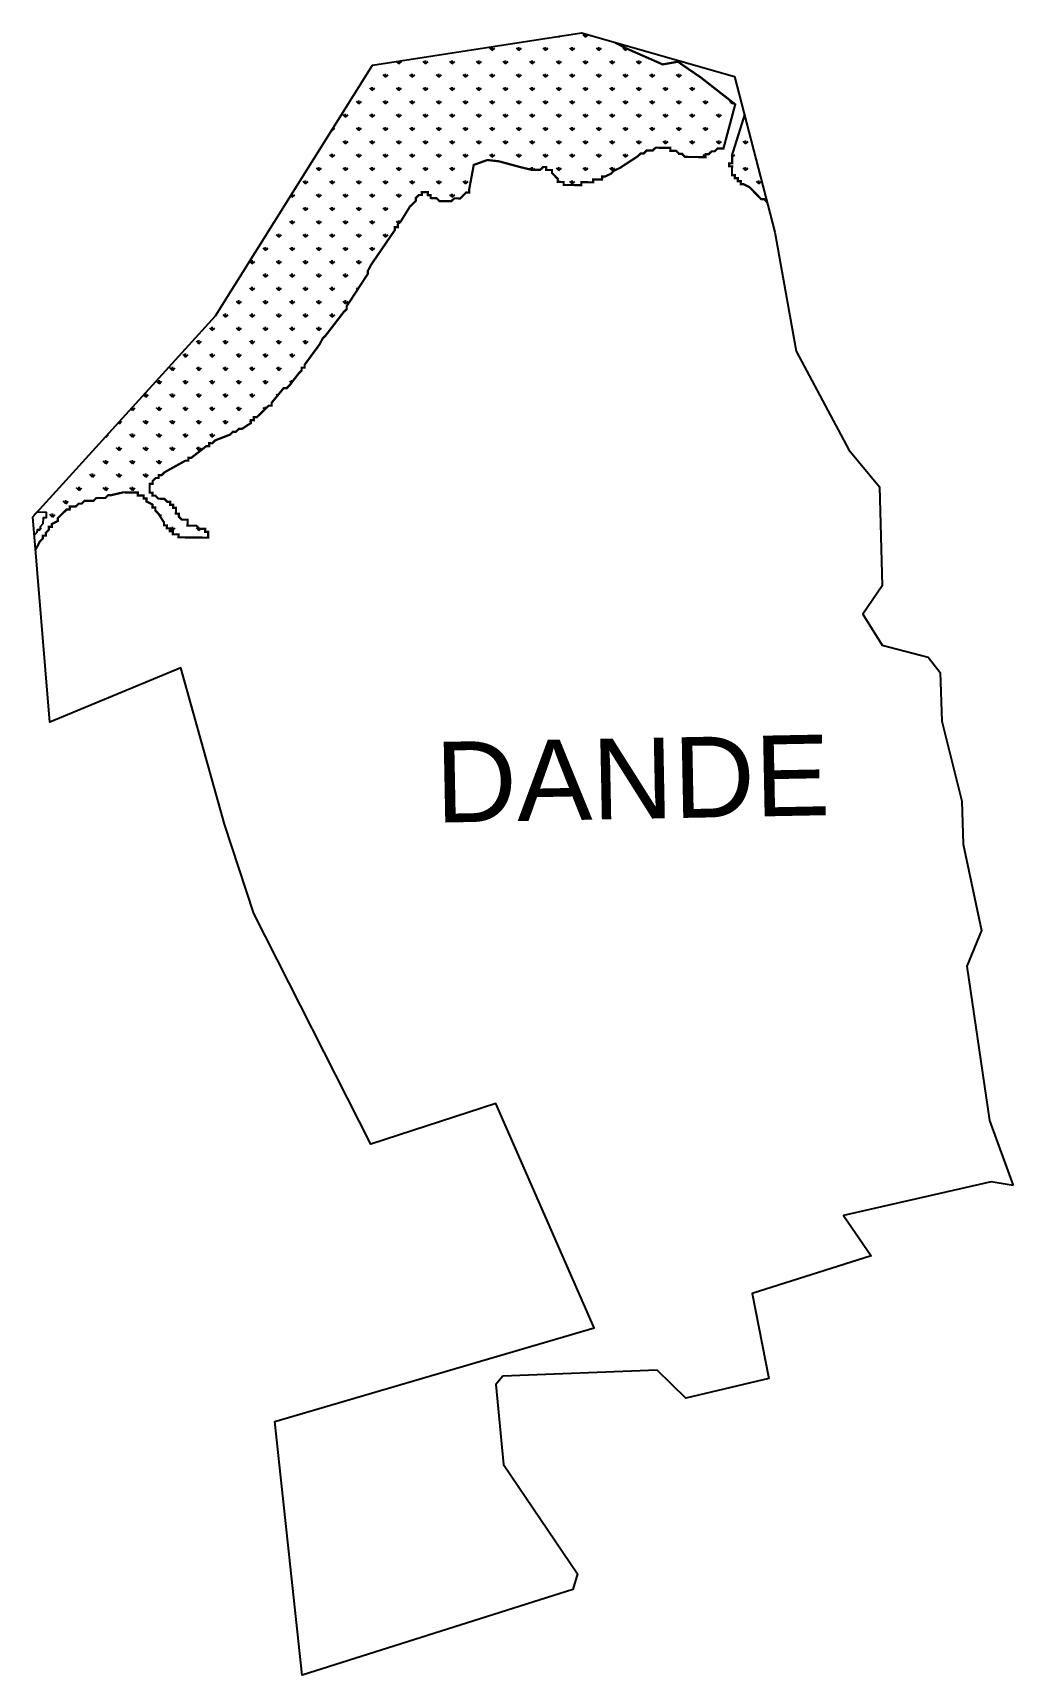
# Model space of a CAD drawing. Header units: metres. Extents: x 261640 to 262961, y 2166399 to 2168612.
import ezdxf

# ---------------------------------------------------------------- set-up
doc = ezdxf.new("R2010")
doc.units = ezdxf.units.M
for name, color, linetype in [('MANGROOVES', 112, 'Continuous'), ('village', 3, 'Continuous'), ('VILLAGE NAME', 250, 'Continuous')]:
    doc.layers.add(name, color=color, linetype=linetype)
doc.styles.get("Standard").update_dxf_attribs({"font": 'simplex.shx'})

msp = doc.modelspace()

# ---------------------------------------------------------------- hatches: boundary and pattern name
at = {"layer": 'MANGROOVES'}
h = msp.add_hatch(dxfattribs=at)
h.set_pattern_fill('GRASS', color=256)
h.set_pattern_definition([(90, (0, 0), (-17.96051224, 17.96051224), [4.7625, -31.15852448]), (45, (0, 0), (-17.96051224213831, 17.96051224213831), [4.7625, -20.6375]), (135, (0, 0), (-17.96051224213831, -17.9605122421383), [4.7625, -20.6375])])
h.paths.add_polyline_path([(261886.4036600073, 2168230.638214987), (261646.2446414779, 2167966.449238387), (261658.2580531538, 2167966.30240202), (261658.1608437896, 2167958.349218845), (261654.1849147975, 2167958.397815466), (261654.0877054334, 2167950.444632053), (261650.0630888641, 2167946.516637802), (261650.0144841671, 2167942.540045977), (261646.0385552049, 2167942.588642597), (261645.9899505377, 2167938.612050772), (261642.4729237637, 2167935.179460577), (261644.0871272077, 2167915.508094964), (261649.8200654387, 2167926.633679152), (261653.844682008, 2167930.561673403), (261653.8932866752, 2167934.538265228), (261657.8692156672, 2167934.489668608), (261657.9178203642, 2167938.466259956), (261661.9423540533, 2167942.394255161), (261661.9909587502, 2167946.370846987), (261665.9669705927, 2167946.322249413), (261666.0155752897, 2167950.298841238), (261674.0160380006, 2167954.178239584), (261674.0646426976, 2167958.154831409), (261678.0892592072, 2167962.082825661), (261682.1137929261, 2167966.010820627), (261686.1384094357, 2167969.93881464), (261690.1143384278, 2167969.890218258), (261690.1629431248, 2167973.866810083), (261698.1148839891, 2167973.769615889), (261702.1394176781, 2167977.697610855), (261706.1154295504, 2167977.649013281), (261710.1399632394, 2167981.577008486), (261722.0678331256, 2167981.43121767), (261726.0924496353, 2167985.359211922), (261738.0203194916, 2167985.213421106), (261742.0448531806, 2167989.141416311), (261746.0208650231, 2167989.092818737), (261761.9732685983, 2167992.875022888), (261781.8530793488, 2167992.632037878), (261781.8044746518, 2167988.655446529), (261789.7564155161, 2167988.558252335), (261789.707810849, 2167984.581660509), (261793.683739841, 2167984.533063889), (261793.635135144, 2167980.556472063), (261801.5384713113, 2167976.482686043), (261801.4898666143, 2167972.506094456), (261805.4658784866, 2167972.457496881), (261805.4172737896, 2167968.480905056), (261809.3445981145, 2167964.45571661), (261817.1507249177, 2167952.428747416), (261817.1021202505, 2167948.452155828), (261821.0780492723, 2167948.403559208), (261821.0294445753, 2167944.426967382), (261825.0054564178, 2167944.378369808), (261824.9568517208, 2167940.401777983), (261828.9327807426, 2167940.353181362), (261828.8841760755, 2167936.376589537), (261836.83611691, 2167936.27939558), (261836.787512213, 2167932.302804232), (261876.5471336544, 2167931.816834211), (261876.6443430185, 2167939.770017385), (261872.668331176, 2167939.81861496), (261872.716935873, 2167943.795206785), (261864.765077889, 2167943.892400026), (261860.8376707435, 2167947.917589426), (261848.9098008573, 2167948.063380241), (261849.0070102215, 2167956.016563654), (261841.0550693572, 2167956.113757849), (261837.1277450025, 2167960.138946295), (261837.1763496995, 2167964.115537643), (261833.200337857, 2167964.164135218), (261833.2975472212, 2167972.117318869), (261829.3216182292, 2167972.165915251), (261829.3702228963, 2167976.142506838), (261825.3942938745, 2167976.191103458), (261825.4428985715, 2167980.167695284), (261821.466886729, 2167980.216292858), (261817.5395624042, 2167984.241481304), (261809.5876215398, 2167984.338675499), (261805.660297215, 2167988.363863945), (261801.6842853427, 2167988.412461519), (261801.7328900397, 2167992.389052868), (261797.7569610775, 2167992.437649488), (261797.9027751386, 2168004.367424726), (261801.8787041008, 2168004.318828106), (261801.927308768, 2168008.295419931), (261805.9519253373, 2168012.223414183), (261809.9278543293, 2168012.174817562), (261809.9764589965, 2168016.151409149), (261813.9523880184, 2168016.102812529), (261817.9770045578, 2168020.030806541), (261846.0031748712, 2168035.596994638), (261849.979103893, 2168035.548398018), (261850.0277096033, 2168039.525072575), (261854.0036386251, 2168039.476475954), (261874.0778680444, 2168055.139857769), (261878.0538798869, 2168055.091260195), (261878.1024845541, 2168059.067851782), (261882.0784135759, 2168059.019255161), (261886.1030301154, 2168062.947249413), (261906.08005023, 2168070.657447815), (261910.104583919, 2168074.585443258), (261914.0805129409, 2168074.536846638), (261918.1051294506, 2168078.464840651), (261922.0810584724, 2168078.41624403), (261934.1061376929, 2168086.223636627), (261934.1547423899, 2168090.200228453), (261938.1307542622, 2168090.151630878), (261938.1793589592, 2168094.128222704), (261942.1552879512, 2168094.079626083), (261954.228971839, 2168105.863610506), (261958.2535883784, 2168109.79160428), (261962.2295174003, 2168109.74300766), (261962.2781220675, 2168113.719599485), (261978.4250272214, 2168133.408169985), (261982.4009562433, 2168133.359573603), (261986.4254899323, 2168137.287568331), (261998.5478613675, 2168153.048143625), (262002.5723950863, 2168156.97613883), (262002.6209997535, 2168160.952730656), (262006.5969287455, 2168160.904134035), (262006.6455334425, 2168164.880725384), (262026.8655769527, 2168192.473882437), (262030.9387981594, 2168200.378468513), (262034.9633318484, 2168204.30646348), (262059.2079919279, 2168235.827615023), (262063.2325256169, 2168239.755610228), (262063.2811302841, 2168243.732201576), (262091.6475334167, 2168287.134531498), (262091.6961381137, 2168291.111123323), (262095.7692764401, 2168299.015709877), (262128.1602143049, 2168346.346117973), (262128.2088190019, 2168350.32270956), (262132.1848308146, 2168350.274111986), (262132.2334355116, 2168354.250703812), (262136.2579692006, 2168358.178699017), (262148.4288624823, 2168377.915866613), (262156.4780127108, 2168385.77185607), (262156.526617378, 2168389.748447418), (262160.5512339473, 2168393.676441669), (262164.5271629393, 2168393.627845049), (262164.5757676065, 2168397.604436874), (262172.527708441, 2168397.50724268), (262172.4791037738, 2168393.530650854), (262176.4550327957, 2168393.482054234), (262176.4064280987, 2168389.505462408), (262184.358368963, 2168389.408268213), (262188.2856933177, 2168385.383080244), (262204.1895750463, 2168385.188692093), (262208.2141086757, 2168389.116686821), (262216.16604954, 2168389.019492626), (262220.1906661093, 2168392.947486877), (262224.2151997983, 2168396.875482082), (262228.1911287904, 2168396.826885462), (262228.2397334874, 2168400.803477287), (262234.5189575851, 2168434.213209629), (262252.8389969468, 2168440.786051512), (262268.2752843499, 2168439.05265522), (262296.9310423434, 2168431.287773609), (262312.0752210319, 2168427.619081736), (262324.0030908883, 2168427.47329092), (262328.0276245773, 2168431.401286125), (262332.0036364496, 2168431.352688551), (262331.9550317526, 2168427.376096725), (262339.9068897963, 2168427.278903723), (262339.8582850993, 2168423.302312136), (262343.7856922746, 2168419.277122736), (262347.7130165994, 2168415.25193429), (262347.6644119322, 2168411.275342941), (262355.6163527668, 2168411.178148746), (262355.5677480698, 2168407.201556921), (262379.4234878123, 2168406.90997529), (262379.4720925093, 2168410.886567116), (262395.3759742081, 2168410.692178726), (262395.4245788753, 2168414.668770075), (262407.3524487615, 2168414.522979259), (262407.4010534585, 2168418.499571085), (262411.3770653009, 2168418.450973511), (262419.3775280118, 2168422.330372334), (262423.4021445513, 2168426.258366346), (262431.4026900828, 2168430.137763977), (262455.4528485537, 2168445.752549171), (262459.4773822427, 2168449.680544376), (262463.4533940852, 2168449.631946802), (262467.4779277742, 2168453.559941769), (262475.4298686385, 2168453.462747574), (262479.4544023275, 2168457.390743017), (262499.3342130482, 2168457.147758007), (262499.285608381, 2168453.171166182), (262507.2375492156, 2168453.073971987), (262511.1649563909, 2168449.048782825), (262515.1408853829, 2168449.000186205), (262519.0682097375, 2168444.974997759), (262546.8999613225, 2168444.634818554), (262546.9485659897, 2168448.611410379), (262550.9245778322, 2168448.562812805), (262554.949111551, 2168452.490807772), (262558.9250405729, 2168452.44221139), (262562.9496570826, 2168456.370205641), (262570.9015150964, 2168456.2730124), (262586.8076962531, 2168515.721988678), (262540.2603469193, 2168552.099989176), (262516.5990259051, 2168568.29793787), (262509.7248293459, 2168573.262837648), (262489.0260103047, 2168569.608372927), (262439.1699798107, 2168591.543501377), (262424.4644358444, 2168599.318473226), (262379.6046852719, 2168612.153689196), (262098.1730178556, 2168568.527226897)])
h.paths.add_polyline_path([(262599.3888603944, 2168501.341115282), (262582.7322584093, 2168448.174037218), (262582.5864443779, 2168436.244262218), (262578.6104325354, 2168436.292859793), (262578.5618278384, 2168432.316267967), (262582.5378396809, 2168432.267670393), (262582.3920256197, 2168420.337895155), (262586.3679546416, 2168420.289298534), (262586.3193499744, 2168416.312706709), (262590.2952789962, 2168416.264110088), (262590.2466742992, 2168412.287518263), (262594.2226861417, 2168412.238920689), (262594.1740814745, 2168408.26232934), (262598.1500104964, 2168408.213732719), (262606.0533466637, 2168404.139946699), (262609.9806709588, 2168400.114758253), (262613.9080781341, 2168396.089569092), (262621.7628096342, 2168388.039191246), (262625.738738656, 2168387.990594625), (262629.6660629511, 2168383.965406418), (262629.7949485597, 2168383.963831089)])

# ---------------------------------------------------------------- linework, layer by layer
at = {"color": 3, "flags": 128}
msp.add_lwpolyline([(262379.6046852719, 2168612.153689196), (262585.979381646, 2168553.106018067)], dxfattribs=at)
at = {"layer": 'MANGROOVES', "const_width": 2.982}
for points in [[(261644.0871272077, 2167915.508094964), (261649.8200654387, 2167926.633679152), (261653.844682008, 2167930.561673403), (261653.8932866752, 2167934.538265228), (261657.8692156672, 2167934.489668608), (261657.9178203642, 2167938.466259956), (261661.9423540533, 2167942.394255161), (261661.9909587502, 2167946.370846987), (261665.9669705927, 2167946.322249413), (261666.0155752897, 2167950.298841238), (261674.0160380006, 2167954.178239584), (261674.0646426976, 2167958.154831409), (261678.0892592072, 2167962.082825661), (261682.1137929261, 2167966.010820627), (261686.1384094357, 2167969.93881464), (261690.1143384278, 2167969.890218258), (261690.1629431248, 2167973.866810083), (261698.1148839891, 2167973.769615889), (261702.1394176781, 2167977.697610855), (261706.1154295504, 2167977.649013281), (261710.1399632394, 2167981.577008486), (261722.0678331256, 2167981.43121767), (261726.0924496353, 2167985.359211922), (261738.0203194916, 2167985.213421106), (261742.0448531806, 2167989.141416311), (261746.0208650231, 2167989.092818737), (261761.9732685983, 2167992.875022888), (261781.8530793488, 2167992.632037878), (261781.8044746518, 2167988.655446529), (261789.7564155161, 2167988.558252335), (261789.707810849, 2167984.581660509), (261793.683739841, 2167984.533063889), (261793.635135144, 2167980.556472063), (261801.5384713113, 2167976.482686043), (261801.4898666143, 2167972.506094456), (261805.4658784866, 2167972.457496881), (261805.4172737896, 2167968.480905056), (261809.3445981145, 2167964.45571661), (261817.1507249177, 2167952.428747416), (261817.1021202505, 2167948.452155828), (261821.0780492723, 2167948.403559208), (261821.0294445753, 2167944.426967382), (261825.0054564178, 2167944.378369808), (261824.9568517208, 2167940.401777983), (261828.9327807426, 2167940.353181362), (261828.8841760755, 2167936.376589537), (261836.83611691, 2167936.27939558), (261836.787512213, 2167932.302804232), (261876.5471336544, 2167931.816834211), (261876.6443430185, 2167939.770017385), (261872.668331176, 2167939.81861496), (261872.716935873, 2167943.795206785), (261864.765077889, 2167943.892400026), (261860.8376707435, 2167947.917589426), (261848.9098008573, 2167948.063380241), (261849.0070102215, 2167956.016563654), (261841.0550693572, 2167956.113757849), (261837.1277450025, 2167960.138946295), (261837.1763496995, 2167964.115537643), (261833.200337857, 2167964.164135218), (261833.2975472212, 2167972.117318869), (261829.3216182292, 2167972.165915251), (261829.3702228963, 2167976.142506838), (261825.3942938745, 2167976.191103458), (261825.4428985715, 2167980.167695284), (261821.466886729, 2167980.216292858), (261817.5395624042, 2167984.241481304), (261809.5876215398, 2167984.338675499), (261805.660297215, 2167988.363863945), (261801.6842853427, 2167988.412461519), (261801.7328900397, 2167992.389052868), (261797.7569610775, 2167992.437649488), (261797.9027751386, 2168004.367424726), (261801.8787041008, 2168004.318828106), (261801.927308768, 2168008.295419931), (261805.9519253373, 2168012.223414183), (261809.9278543293, 2168012.174817562), (261809.9764589965, 2168016.151409149), (261813.9523880184, 2168016.102812529), (261817.9770045578, 2168020.030806541), (261846.0031748712, 2168035.596994638), (261849.979103893, 2168035.548398018), (261850.0277096033, 2168039.525072575), (261854.0036386251, 2168039.476475954), (261874.0778680444, 2168055.139857769), (261878.0538798869, 2168055.091260195), (261878.1024845541, 2168059.067851782), (261882.0784135759, 2168059.019255161), (261886.1030301154, 2168062.947249413), (261906.08005023, 2168070.657447815), (261910.104583919, 2168074.585443258), (261914.0805129409, 2168074.536846638), (261918.1051294506, 2168078.464840651), (261922.0810584724, 2168078.41624403), (261934.1061376929, 2168086.223636627), (261934.1547423899, 2168090.200228453), (261938.1307542622, 2168090.151630878), (261938.1793589592, 2168094.128222704), (261942.1552879512, 2168094.079626083), (261954.228971839, 2168105.863610506), (261958.2535883784, 2168109.79160428), (261962.2295174003, 2168109.74300766), (261962.2781220675, 2168113.719599485), (261978.4250272214, 2168133.408169985), (261982.4009562433, 2168133.359573603), (261986.4254899323, 2168137.287568331), (261998.5478613675, 2168153.048143625), (262002.5723950863, 2168156.97613883), (262002.6209997535, 2168160.952730656), (262006.5969287455, 2168160.904134035), (262006.6455334425, 2168164.880725384), (262026.8655769527, 2168192.473882437), (262030.9387981594, 2168200.378468513), (262034.9633318484, 2168204.30646348), (262059.2079919279, 2168235.827615023), (262063.2325256169, 2168239.755610228), (262063.2811302841, 2168243.732201576), (262091.6475334167, 2168287.134531498), (262091.6961381137, 2168291.111123323), (262095.7692764401, 2168299.015709877), (262128.1602143049, 2168346.346117973), (262128.2088190019, 2168350.32270956), (262132.1848308146, 2168350.274111986), (262132.2334355116, 2168354.250703812), (262136.2579692006, 2168358.178699017), (262148.4288624823, 2168377.915866613), (262156.4780127108, 2168385.77185607), (262156.526617378, 2168389.748447418), (262160.5512339473, 2168393.676441669), (262164.5271629393, 2168393.627845049), (262164.5757676065, 2168397.604436874), (262172.527708441, 2168397.50724268), (262172.4791037738, 2168393.530650854), (262176.4550327957, 2168393.482054234), (262176.4064280987, 2168389.505462408), (262184.358368963, 2168389.408268213), (262188.2856933177, 2168385.383080244), (262204.1895750463, 2168385.188692093), (262208.2141086757, 2168389.116686821), (262216.16604954, 2168389.019492626), (262220.1906661093, 2168392.947486877), (262224.2151997983, 2168396.875482082), (262228.1911287904, 2168396.826885462), (262228.2397334874, 2168400.803477287), (262234.5189575851, 2168434.213209629), (262252.8389969468, 2168440.786051512), (262268.2752843499, 2168439.05265522), (262296.9310423434, 2168431.287773609), (262312.0752210319, 2168427.619081736), (262324.0030908883, 2168427.47329092), (262328.0276245773, 2168431.401286125), (262332.0036364496, 2168431.352688551), (262331.9550317526, 2168427.376096725), (262339.9068897963, 2168427.278903723), (262339.8582850993, 2168423.302312136), (262343.7856922746, 2168419.277122736), (262347.7130165994, 2168415.25193429), (262347.6644119322, 2168411.275342941), (262355.6163527668, 2168411.178148746), (262355.5677480698, 2168407.201556921), (262379.4234878123, 2168406.90997529), (262379.4720925093, 2168410.886567116), (262395.3759742081, 2168410.692178726), (262395.4245788753, 2168414.668770075), (262407.3524487615, 2168414.522979259), (262407.4010534585, 2168418.499571085), (262411.3770653009, 2168418.450973511), (262419.3775280118, 2168422.330372334), (262423.4021445513, 2168426.258366346), (262431.4026900828, 2168430.137763977), (262455.4528485537, 2168445.752549171), (262459.4773822427, 2168449.680544376), (262463.4533940852, 2168449.631946802), (262467.4779277742, 2168453.559941769), (262475.4298686385, 2168453.462747574), (262479.4544023275, 2168457.390743017), (262499.3342130482, 2168457.147758007), (262499.285608381, 2168453.171166182), (262507.2375492156, 2168453.073971987), (262511.1649563909, 2168449.048782825), (262515.1408853829, 2168449.000186205), (262519.0682097375, 2168444.974997759), (262546.8999613225, 2168444.634818554), (262546.9485659897, 2168448.611410379), (262550.9245778322, 2168448.562812805), (262554.949111551, 2168452.490807772), (262558.9250405729, 2168452.44221139), (262562.9496570826, 2168456.370205641), (262570.9015150964, 2168456.2730124), (262586.8076962531, 2168515.721988678), (262540.2603469193, 2168552.099989176), (262516.5990259051, 2168568.29793787), (262509.7248293459, 2168573.262837648), (262489.0260103047, 2168569.608372927), (262439.1699798107, 2168591.543501377), (262424.4644358442, 2168599.318473226)], [(262599.3888603944, 2168501.341115282), (262582.7322584093, 2168448.174037218), (262582.5864443779, 2168436.244262218), (262578.6104325354, 2168436.292859793), (262578.5618278384, 2168432.316267967), (262582.5378396809, 2168432.267670393), (262582.3920256197, 2168420.337895155), (262586.3679546416, 2168420.289298534), (262586.3193499744, 2168416.312706709), (262590.2952789962, 2168416.264110088), (262590.2466742992, 2168412.287518263), (262594.2226861417, 2168412.238920689), (262594.1740814745, 2168408.26232934), (262598.1500104964, 2168408.213732719), (262606.0533466637, 2168404.139946699), (262609.9806709588, 2168400.114758253), (262613.9080781341, 2168396.089569092), (262621.7628096342, 2168388.039191246), (262625.738738656, 2168387.990594625), (262629.6660629511, 2168383.965406418), (262629.7949485597, 2168383.963831089)]]:
    msp.add_lwpolyline(points, dxfattribs=at)
at = {"layer": 'MANGROOVES'}
msp.add_lwpolyline([(261642.3055667877, 2167962.52019906), (261646.3301833272, 2167966.448192835), (261658.2580531538, 2167966.30240202), (261658.1608437896, 2167958.349218845), (261654.1849147975, 2167958.397815466), (261654.0877054334, 2167950.444632053), (261650.0630888641, 2167946.516637802), (261650.0144841671, 2167942.540045977), (261646.0385552049, 2167942.588642597), (261645.9899505377, 2167938.612050772), (261641.9653339982, 2167934.684056997)], dxfattribs=at)
at = {"layer": 'village', "color": 3}
for points in [[(262961.2481982185, 2167058.858235322, 0), (262931.7432144269, 2167063.512616156, 0), (262732.5694234122, 2167018.509666402, 0), (262770.0849360937, 2166963.929169707, 0), (262609.6732560122, 2166913.278950022, 0), (262631.9359025838, 2166798.772118983, 0), (262520.0310608327, 2166772.01588682, 0), (262481.7657196146, 2166810.011666991, 0), (262273.6162221156, 2166801.914445363, 0), (262264.4129116315, 2166790.645490989, 0), (262274.5621656994, 2166682.552249834, 0), (262374.3941313677, 2166535.479867694, 0), (262368.1909935338, 2166514.22370192, 0), (262003.4755829247, 2166398.885661884, 0), (261966.6144257688, 2166740.884672629, 0), (262396.6927314778, 2166866.981697794, 0), (262264.0854035477, 2167169.334109505, 0), (262095.7291881891, 2167114.556918313, 0), (261938.1773706416, 2167425.478311233, 0), (261898.7165022219, 2167545.797646733, 0), (261839.8055960532, 2167756.30888074, 0), (261663.1601916955, 2167683.075667504, 0), (261640.4317010388, 2167960.05466368, 0), (261886.4036600073, 2168230.638214987, 0), (262098.1730178556, 2168568.527226897, 0), (262379.6046852719, 2168612.153689196, 0)], [(262585.979381646, 2168553.106018067, 0), (262640.3094602271, 2168343.37443276, 0), (262668.6802805028, 2168183.181647818, 0), (262739.6367171196, 2168050.206097482, 0), (262781.0272192346, 2168000.231780025, 0), (262784.5631753287, 2167867.126396537, 0), (262758.6914106673, 2167828.891036502, 0), (262784.923333319, 2167786.736692425, 0), (262846.5258166154, 2167770.628230407, 0), (262862.9752890316, 2167750.233473631, 0), (262865.2815714293, 2167684.373162303, 0), (262892.1452332609, 2167576.533401271, 0), (262893.742769892, 2167518.550355056, 0), (262918.7993906218, 2167402.6263433, 0), (262898.8201823275, 2167354.488467534, 0), (262929.3240016859, 2167146.264065814, 0), (262961.2481982185, 2167058.858235322, 0)]]:
    msp.add_polyline3d(points, dxfattribs=at)

# ---------------------------------------------------------------- texts
at = {"layer": 'VILLAGE NAME', "insert": (262181.5773048129, 2167656.443627337), "char_height": 108.7483136041808, "attachment_point": 1, "rotation": 1.1028329887230697}
msp.add_mtext_dynamic_manual_height_columns('{\\fArial|b0|i0|c0|p34;DANDE}', width=726.9294945531301, gutter_width=543.7415680209039, heights=[0], dxfattribs=at)

doc.saveas('drawing.dxf')
